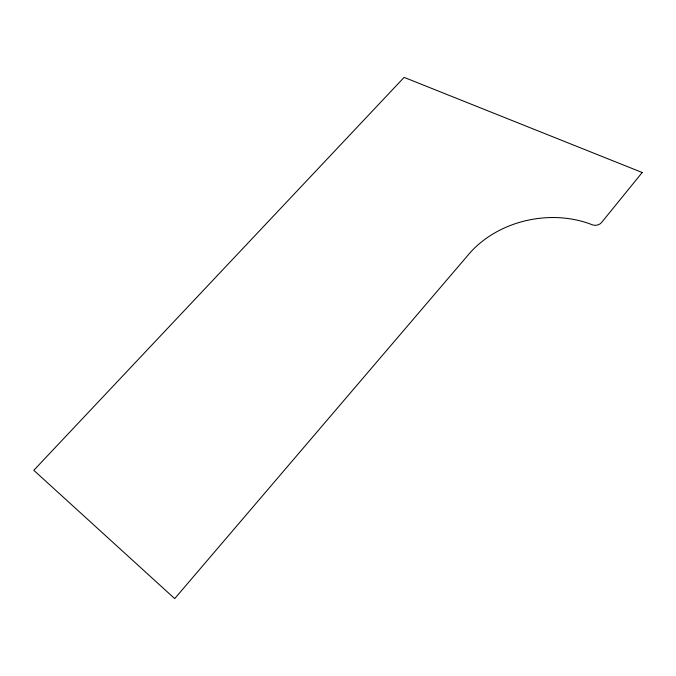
<?xml version="1.0" encoding="UTF-8"?>
<svg xmlns="http://www.w3.org/2000/svg" width="676" height="676" viewBox="0 0 676 676"><rect width="100%" height="100%" fill="white"/><g stroke="black" fill="none" stroke-linecap="round" stroke-linejoin="round"><path stroke-width="1.01" d="M642.2 172.507L601.505 222.565A6.878 5.214 -8.6 0 1 592.252 224.778A95.662 76.785 -10.6 0 0 467.446 255.815L174.704 598.623L33.8 470.302L404.121 77.377L642.2 172.507"/></g></svg>
